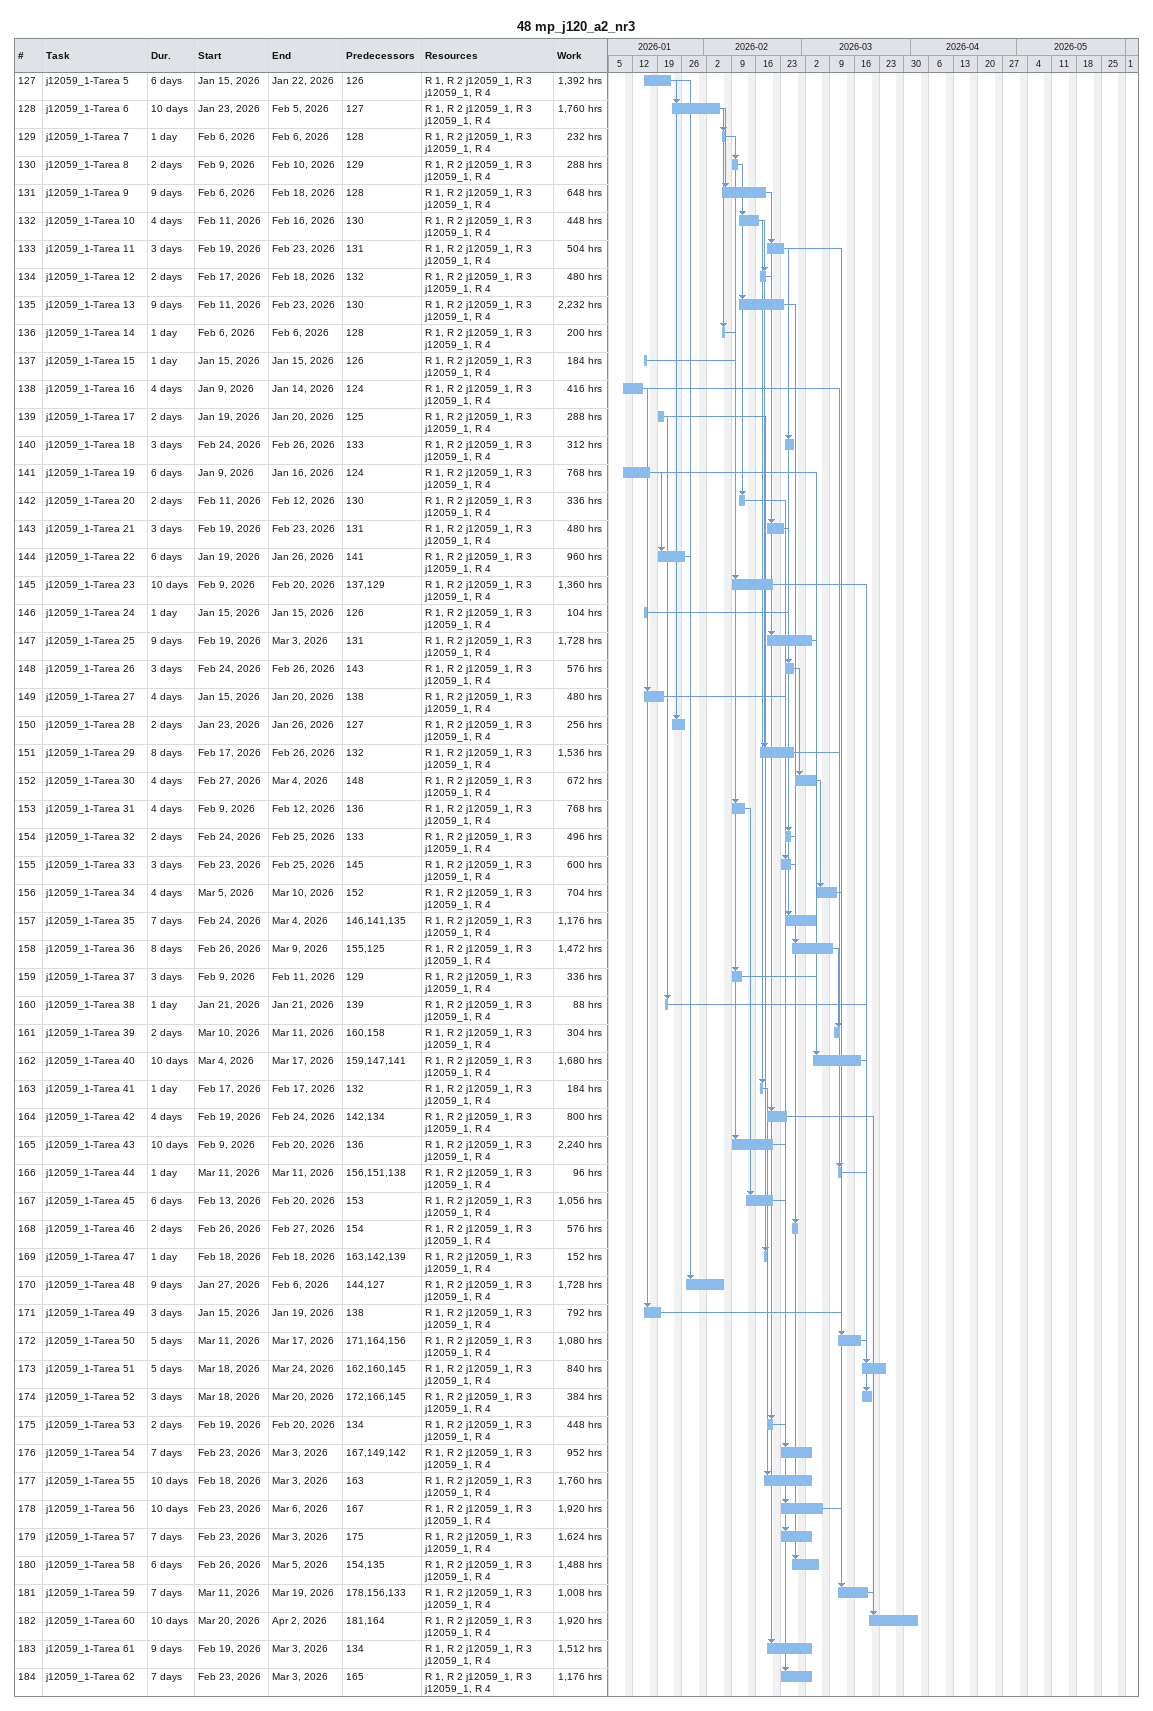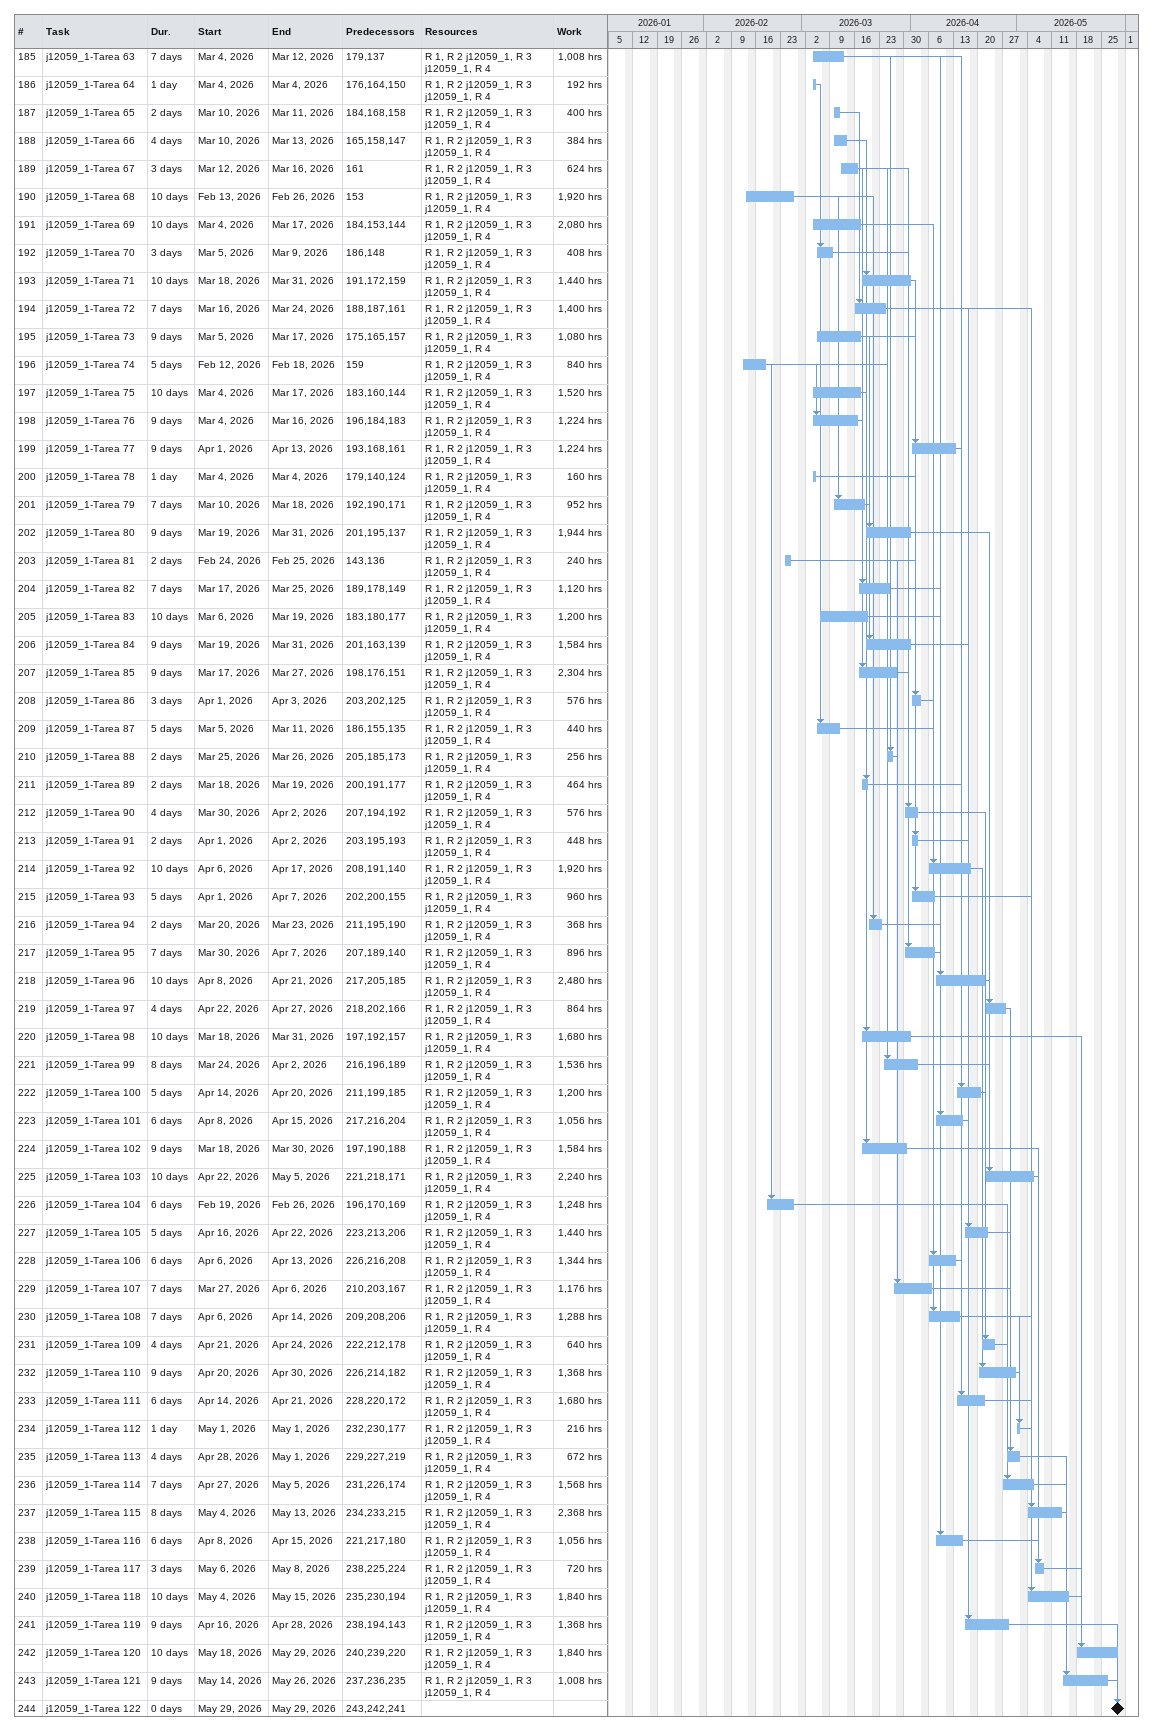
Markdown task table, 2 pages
48 mp_j120_a2_nr3

| ID | Task | Duration | Start | Finish | Predecessors | Resources | Work (h) |
|---|---|---|---|---|---|---|---|
| 127 | j12059_1-Tarea 5 | 6d | 2026-01-15 | 2026-01-22 | 126 | R 1, R 2 j12059_1, R 3 j12059_1, R 4 | 1392 |
| 128 | j12059_1-Tarea 6 | 10d | 2026-01-23 | 2026-02-05 | 127 | R 1, R 2 j12059_1, R 3 j12059_1, R 4 | 1760 |
| 129 | j12059_1-Tarea 7 | 1d | 2026-02-06 | 2026-02-06 | 128 | R 1, R 2 j12059_1, R 3 j12059_1, R 4 | 232 |
| 130 | j12059_1-Tarea 8 | 2d | 2026-02-09 | 2026-02-10 | 129 | R 1, R 2 j12059_1, R 3 j12059_1, R 4 | 288 |
| 131 | j12059_1-Tarea 9 | 9d | 2026-02-06 | 2026-02-18 | 128 | R 1, R 2 j12059_1, R 3 j12059_1, R 4 | 648 |
| 132 | j12059_1-Tarea 10 | 4d | 2026-02-11 | 2026-02-16 | 130 | R 1, R 2 j12059_1, R 3 j12059_1, R 4 | 448 |
| 133 | j12059_1-Tarea 11 | 3d | 2026-02-19 | 2026-02-23 | 131 | R 1, R 2 j12059_1, R 3 j12059_1, R 4 | 504 |
| 134 | j12059_1-Tarea 12 | 2d | 2026-02-17 | 2026-02-18 | 132 | R 1, R 2 j12059_1, R 3 j12059_1, R 4 | 480 |
| 135 | j12059_1-Tarea 13 | 9d | 2026-02-11 | 2026-02-23 | 130 | R 1, R 2 j12059_1, R 3 j12059_1, R 4 | 2232 |
| 136 | j12059_1-Tarea 14 | 1d | 2026-02-06 | 2026-02-06 | 128 | R 1, R 2 j12059_1, R 3 j12059_1, R 4 | 200 |
| 137 | j12059_1-Tarea 15 | 1d | 2026-01-15 | 2026-01-15 | 126 | R 1, R 2 j12059_1, R 3 j12059_1, R 4 | 184 |
| 138 | j12059_1-Tarea 16 | 4d | 2026-01-09 | 2026-01-14 | 124 | R 1, R 2 j12059_1, R 3 j12059_1, R 4 | 416 |
| 139 | j12059_1-Tarea 17 | 2d | 2026-01-19 | 2026-01-20 | 125 | R 1, R 2 j12059_1, R 3 j12059_1, R 4 | 288 |
| 140 | j12059_1-Tarea 18 | 3d | 2026-02-24 | 2026-02-26 | 133 | R 1, R 2 j12059_1, R 3 j12059_1, R 4 | 312 |
| 141 | j12059_1-Tarea 19 | 6d | 2026-01-09 | 2026-01-16 | 124 | R 1, R 2 j12059_1, R 3 j12059_1, R 4 | 768 |
| 142 | j12059_1-Tarea 20 | 2d | 2026-02-11 | 2026-02-12 | 130 | R 1, R 2 j12059_1, R 3 j12059_1, R 4 | 336 |
| 143 | j12059_1-Tarea 21 | 3d | 2026-02-19 | 2026-02-23 | 131 | R 1, R 2 j12059_1, R 3 j12059_1, R 4 | 480 |
| 144 | j12059_1-Tarea 22 | 6d | 2026-01-19 | 2026-01-26 | 141 | R 1, R 2 j12059_1, R 3 j12059_1, R 4 | 960 |
| 145 | j12059_1-Tarea 23 | 10d | 2026-02-09 | 2026-02-20 | 137, 129 | R 1, R 2 j12059_1, R 3 j12059_1, R 4 | 1360 |
| 146 | j12059_1-Tarea 24 | 1d | 2026-01-15 | 2026-01-15 | 126 | R 1, R 2 j12059_1, R 3 j12059_1, R 4 | 104 |
| 147 | j12059_1-Tarea 25 | 9d | 2026-02-19 | 2026-03-03 | 131 | R 1, R 2 j12059_1, R 3 j12059_1, R 4 | 1728 |
| 148 | j12059_1-Tarea 26 | 3d | 2026-02-24 | 2026-02-26 | 143 | R 1, R 2 j12059_1, R 3 j12059_1, R 4 | 576 |
| 149 | j12059_1-Tarea 27 | 4d | 2026-01-15 | 2026-01-20 | 138 | R 1, R 2 j12059_1, R 3 j12059_1, R 4 | 480 |
| 150 | j12059_1-Tarea 28 | 2d | 2026-01-23 | 2026-01-26 | 127 | R 1, R 2 j12059_1, R 3 j12059_1, R 4 | 256 |
| 151 | j12059_1-Tarea 29 | 8d | 2026-02-17 | 2026-02-26 | 132 | R 1, R 2 j12059_1, R 3 j12059_1, R 4 | 1536 |
| 152 | j12059_1-Tarea 30 | 4d | 2026-02-27 | 2026-03-04 | 148 | R 1, R 2 j12059_1, R 3 j12059_1, R 4 | 672 |
| 153 | j12059_1-Tarea 31 | 4d | 2026-02-09 | 2026-02-12 | 136 | R 1, R 2 j12059_1, R 3 j12059_1, R 4 | 768 |
| 154 | j12059_1-Tarea 32 | 2d | 2026-02-24 | 2026-02-25 | 133 | R 1, R 2 j12059_1, R 3 j12059_1, R 4 | 496 |
| 155 | j12059_1-Tarea 33 | 3d | 2026-02-23 | 2026-02-25 | 145 | R 1, R 2 j12059_1, R 3 j12059_1, R 4 | 600 |
| 156 | j12059_1-Tarea 34 | 4d | 2026-03-05 | 2026-03-10 | 152 | R 1, R 2 j12059_1, R 3 j12059_1, R 4 | 704 |
| 157 | j12059_1-Tarea 35 | 7d | 2026-02-24 | 2026-03-04 | 146, 141, 135 | R 1, R 2 j12059_1, R 3 j12059_1, R 4 | 1176 |
| 158 | j12059_1-Tarea 36 | 8d | 2026-02-26 | 2026-03-09 | 155, 125 | R 1, R 2 j12059_1, R 3 j12059_1, R 4 | 1472 |
| 159 | j12059_1-Tarea 37 | 3d | 2026-02-09 | 2026-02-11 | 129 | R 1, R 2 j12059_1, R 3 j12059_1, R 4 | 336 |
| 160 | j12059_1-Tarea 38 | 1d | 2026-01-21 | 2026-01-21 | 139 | R 1, R 2 j12059_1, R 3 j12059_1, R 4 | 88 |
| 161 | j12059_1-Tarea 39 | 2d | 2026-03-10 | 2026-03-11 | 160, 158 | R 1, R 2 j12059_1, R 3 j12059_1, R 4 | 304 |
| 162 | j12059_1-Tarea 40 | 10d | 2026-03-04 | 2026-03-17 | 159, 147, 141 | R 1, R 2 j12059_1, R 3 j12059_1, R 4 | 1680 |
| 163 | j12059_1-Tarea 41 | 1d | 2026-02-17 | 2026-02-17 | 132 | R 1, R 2 j12059_1, R 3 j12059_1, R 4 | 184 |
| 164 | j12059_1-Tarea 42 | 4d | 2026-02-19 | 2026-02-24 | 142, 134 | R 1, R 2 j12059_1, R 3 j12059_1, R 4 | 800 |
| 165 | j12059_1-Tarea 43 | 10d | 2026-02-09 | 2026-02-20 | 136 | R 1, R 2 j12059_1, R 3 j12059_1, R 4 | 2240 |
| 166 | j12059_1-Tarea 44 | 1d | 2026-03-11 | 2026-03-11 | 156, 151, 138 | R 1, R 2 j12059_1, R 3 j12059_1, R 4 | 96 |
| 167 | j12059_1-Tarea 45 | 6d | 2026-02-13 | 2026-02-20 | 153 | R 1, R 2 j12059_1, R 3 j12059_1, R 4 | 1056 |
| 168 | j12059_1-Tarea 46 | 2d | 2026-02-26 | 2026-02-27 | 154 | R 1, R 2 j12059_1, R 3 j12059_1, R 4 | 576 |
| 169 | j12059_1-Tarea 47 | 1d | 2026-02-18 | 2026-02-18 | 163, 142, 139 | R 1, R 2 j12059_1, R 3 j12059_1, R 4 | 152 |
| 170 | j12059_1-Tarea 48 | 9d | 2026-01-27 | 2026-02-06 | 144, 127 | R 1, R 2 j12059_1, R 3 j12059_1, R 4 | 1728 |
| 171 | j12059_1-Tarea 49 | 3d | 2026-01-15 | 2026-01-19 | 138 | R 1, R 2 j12059_1, R 3 j12059_1, R 4 | 792 |
| 172 | j12059_1-Tarea 50 | 5d | 2026-03-11 | 2026-03-17 | 171, 164, 156 | R 1, R 2 j12059_1, R 3 j12059_1, R 4 | 1080 |
| 173 | j12059_1-Tarea 51 | 5d | 2026-03-18 | 2026-03-24 | 162, 160, 145 | R 1, R 2 j12059_1, R 3 j12059_1, R 4 | 840 |
| 174 | j12059_1-Tarea 52 | 3d | 2026-03-18 | 2026-03-20 | 172, 166, 145 | R 1, R 2 j12059_1, R 3 j12059_1, R 4 | 384 |
| 175 | j12059_1-Tarea 53 | 2d | 2026-02-19 | 2026-02-20 | 134 | R 1, R 2 j12059_1, R 3 j12059_1, R 4 | 448 |
| 176 | j12059_1-Tarea 54 | 7d | 2026-02-23 | 2026-03-03 | 167, 149, 142 | R 1, R 2 j12059_1, R 3 j12059_1, R 4 | 952 |
| 177 | j12059_1-Tarea 55 | 10d | 2026-02-18 | 2026-03-03 | 163 | R 1, R 2 j12059_1, R 3 j12059_1, R 4 | 1760 |
| 178 | j12059_1-Tarea 56 | 10d | 2026-02-23 | 2026-03-06 | 167 | R 1, R 2 j12059_1, R 3 j12059_1, R 4 | 1920 |
| 179 | j12059_1-Tarea 57 | 7d | 2026-02-23 | 2026-03-03 | 175 | R 1, R 2 j12059_1, R 3 j12059_1, R 4 | 1624 |
| 180 | j12059_1-Tarea 58 | 6d | 2026-02-26 | 2026-03-05 | 154, 135 | R 1, R 2 j12059_1, R 3 j12059_1, R 4 | 1488 |
| 181 | j12059_1-Tarea 59 | 7d | 2026-03-11 | 2026-03-19 | 178, 156, 133 | R 1, R 2 j12059_1, R 3 j12059_1, R 4 | 1008 |
| 182 | j12059_1-Tarea 60 | 10d | 2026-03-20 | 2026-04-02 | 181, 164 | R 1, R 2 j12059_1, R 3 j12059_1, R 4 | 1920 |
| 183 | j12059_1-Tarea 61 | 9d | 2026-02-19 | 2026-03-03 | 134 | R 1, R 2 j12059_1, R 3 j12059_1, R 4 | 1512 |
| 184 | j12059_1-Tarea 62 | 7d | 2026-02-23 | 2026-03-03 | 165 | R 1, R 2 j12059_1, R 3 j12059_1, R 4 | 1176 |
| 185 | j12059_1-Tarea 63 | 7d | 2026-03-04 | 2026-03-12 | 179, 137 | R 1, R 2 j12059_1, R 3 j12059_1, R 4 | 1008 |
| 186 | j12059_1-Tarea 64 | 1d | 2026-03-04 | 2026-03-04 | 176, 164, 150 | R 1, R 2 j12059_1, R 3 j12059_1, R 4 | 192 |
| 187 | j12059_1-Tarea 65 | 2d | 2026-03-10 | 2026-03-11 | 184, 168, 158 | R 1, R 2 j12059_1, R 3 j12059_1, R 4 | 400 |
| 188 | j12059_1-Tarea 66 | 4d | 2026-03-10 | 2026-03-13 | 165, 158, 147 | R 1, R 2 j12059_1, R 3 j12059_1, R 4 | 384 |
| 189 | j12059_1-Tarea 67 | 3d | 2026-03-12 | 2026-03-16 | 161 | R 1, R 2 j12059_1, R 3 j12059_1, R 4 | 624 |
| 190 | j12059_1-Tarea 68 | 10d | 2026-02-13 | 2026-02-26 | 153 | R 1, R 2 j12059_1, R 3 j12059_1, R 4 | 1920 |
| 191 | j12059_1-Tarea 69 | 10d | 2026-03-04 | 2026-03-17 | 184, 153, 144 | R 1, R 2 j12059_1, R 3 j12059_1, R 4 | 2080 |
| 192 | j12059_1-Tarea 70 | 3d | 2026-03-05 | 2026-03-09 | 186, 148 | R 1, R 2 j12059_1, R 3 j12059_1, R 4 | 408 |
| 193 | j12059_1-Tarea 71 | 10d | 2026-03-18 | 2026-03-31 | 191, 172, 159 | R 1, R 2 j12059_1, R 3 j12059_1, R 4 | 1440 |
| 194 | j12059_1-Tarea 72 | 7d | 2026-03-16 | 2026-03-24 | 188, 187, 161 | R 1, R 2 j12059_1, R 3 j12059_1, R 4 | 1400 |
| 195 | j12059_1-Tarea 73 | 9d | 2026-03-05 | 2026-03-17 | 175, 165, 157 | R 1, R 2 j12059_1, R 3 j12059_1, R 4 | 1080 |
| 196 | j12059_1-Tarea 74 | 5d | 2026-02-12 | 2026-02-18 | 159 | R 1, R 2 j12059_1, R 3 j12059_1, R 4 | 840 |
| 197 | j12059_1-Tarea 75 | 10d | 2026-03-04 | 2026-03-17 | 183, 160, 144 | R 1, R 2 j12059_1, R 3 j12059_1, R 4 | 1520 |
| 198 | j12059_1-Tarea 76 | 9d | 2026-03-04 | 2026-03-16 | 196, 184, 183 | R 1, R 2 j12059_1, R 3 j12059_1, R 4 | 1224 |
| 199 | j12059_1-Tarea 77 | 9d | 2026-04-01 | 2026-04-13 | 193, 168, 161 | R 1, R 2 j12059_1, R 3 j12059_1, R 4 | 1224 |
| 200 | j12059_1-Tarea 78 | 1d | 2026-03-04 | 2026-03-04 | 179, 140, 124 | R 1, R 2 j12059_1, R 3 j12059_1, R 4 | 160 |
| 201 | j12059_1-Tarea 79 | 7d | 2026-03-10 | 2026-03-18 | 192, 190, 171 | R 1, R 2 j12059_1, R 3 j12059_1, R 4 | 952 |
| 202 | j12059_1-Tarea 80 | 9d | 2026-03-19 | 2026-03-31 | 201, 195, 137 | R 1, R 2 j12059_1, R 3 j12059_1, R 4 | 1944 |
| 203 | j12059_1-Tarea 81 | 2d | 2026-02-24 | 2026-02-25 | 143, 136 | R 1, R 2 j12059_1, R 3 j12059_1, R 4 | 240 |
| 204 | j12059_1-Tarea 82 | 7d | 2026-03-17 | 2026-03-25 | 189, 178, 149 | R 1, R 2 j12059_1, R 3 j12059_1, R 4 | 1120 |
| 205 | j12059_1-Tarea 83 | 10d | 2026-03-06 | 2026-03-19 | 183, 180, 177 | R 1, R 2 j12059_1, R 3 j12059_1, R 4 | 1200 |
| 206 | j12059_1-Tarea 84 | 9d | 2026-03-19 | 2026-03-31 | 201, 163, 139 | R 1, R 2 j12059_1, R 3 j12059_1, R 4 | 1584 |
| 207 | j12059_1-Tarea 85 | 9d | 2026-03-17 | 2026-03-27 | 198, 176, 151 | R 1, R 2 j12059_1, R 3 j12059_1, R 4 | 2304 |
| 208 | j12059_1-Tarea 86 | 3d | 2026-04-01 | 2026-04-03 | 203, 202, 125 | R 1, R 2 j12059_1, R 3 j12059_1, R 4 | 576 |
| 209 | j12059_1-Tarea 87 | 5d | 2026-03-05 | 2026-03-11 | 186, 155, 135 | R 1, R 2 j12059_1, R 3 j12059_1, R 4 | 440 |
| 210 | j12059_1-Tarea 88 | 2d | 2026-03-25 | 2026-03-26 | 205, 185, 173 | R 1, R 2 j12059_1, R 3 j12059_1, R 4 | 256 |
| 211 | j12059_1-Tarea 89 | 2d | 2026-03-18 | 2026-03-19 | 200, 191, 177 | R 1, R 2 j12059_1, R 3 j12059_1, R 4 | 464 |
| 212 | j12059_1-Tarea 90 | 4d | 2026-03-30 | 2026-04-02 | 207, 194, 192 | R 1, R 2 j12059_1, R 3 j12059_1, R 4 | 576 |
| 213 | j12059_1-Tarea 91 | 2d | 2026-04-01 | 2026-04-02 | 203, 195, 193 | R 1, R 2 j12059_1, R 3 j12059_1, R 4 | 448 |
| 214 | j12059_1-Tarea 92 | 10d | 2026-04-06 | 2026-04-17 | 208, 191, 140 | R 1, R 2 j12059_1, R 3 j12059_1, R 4 | 1920 |
| 215 | j12059_1-Tarea 93 | 5d | 2026-04-01 | 2026-04-07 | 202, 200, 155 | R 1, R 2 j12059_1, R 3 j12059_1, R 4 | 960 |
| 216 | j12059_1-Tarea 94 | 2d | 2026-03-20 | 2026-03-23 | 211, 195, 190 | R 1, R 2 j12059_1, R 3 j12059_1, R 4 | 368 |
| 217 | j12059_1-Tarea 95 | 7d | 2026-03-30 | 2026-04-07 | 207, 189, 140 | R 1, R 2 j12059_1, R 3 j12059_1, R 4 | 896 |
| 218 | j12059_1-Tarea 96 | 10d | 2026-04-08 | 2026-04-21 | 217, 205, 185 | R 1, R 2 j12059_1, R 3 j12059_1, R 4 | 2480 |
| 219 | j12059_1-Tarea 97 | 4d | 2026-04-22 | 2026-04-27 | 218, 202, 166 | R 1, R 2 j12059_1, R 3 j12059_1, R 4 | 864 |
| 220 | j12059_1-Tarea 98 | 10d | 2026-03-18 | 2026-03-31 | 197, 192, 157 | R 1, R 2 j12059_1, R 3 j12059_1, R 4 | 1680 |
| 221 | j12059_1-Tarea 99 | 8d | 2026-03-24 | 2026-04-02 | 216, 196, 189 | R 1, R 2 j12059_1, R 3 j12059_1, R 4 | 1536 |
| 222 | j12059_1-Tarea 100 | 5d | 2026-04-14 | 2026-04-20 | 211, 199, 185 | R 1, R 2 j12059_1, R 3 j12059_1, R 4 | 1200 |
| 223 | j12059_1-Tarea 101 | 6d | 2026-04-08 | 2026-04-15 | 217, 216, 204 | R 1, R 2 j12059_1, R 3 j12059_1, R 4 | 1056 |
| 224 | j12059_1-Tarea 102 | 9d | 2026-03-18 | 2026-03-30 | 197, 190, 188 | R 1, R 2 j12059_1, R 3 j12059_1, R 4 | 1584 |
| 225 | j12059_1-Tarea 103 | 10d | 2026-04-22 | 2026-05-05 | 221, 218, 171 | R 1, R 2 j12059_1, R 3 j12059_1, R 4 | 2240 |
| 226 | j12059_1-Tarea 104 | 6d | 2026-02-19 | 2026-02-26 | 196, 170, 169 | R 1, R 2 j12059_1, R 3 j12059_1, R 4 | 1248 |
| 227 | j12059_1-Tarea 105 | 5d | 2026-04-16 | 2026-04-22 | 223, 213, 206 | R 1, R 2 j12059_1, R 3 j12059_1, R 4 | 1440 |
| 228 | j12059_1-Tarea 106 | 6d | 2026-04-06 | 2026-04-13 | 226, 216, 208 | R 1, R 2 j12059_1, R 3 j12059_1, R 4 | 1344 |
| 229 | j12059_1-Tarea 107 | 7d | 2026-03-27 | 2026-04-06 | 210, 203, 167 | R 1, R 2 j12059_1, R 3 j12059_1, R 4 | 1176 |
| 230 | j12059_1-Tarea 108 | 7d | 2026-04-06 | 2026-04-14 | 209, 208, 206 | R 1, R 2 j12059_1, R 3 j12059_1, R 4 | 1288 |
| 231 | j12059_1-Tarea 109 | 4d | 2026-04-21 | 2026-04-24 | 222, 212, 178 | R 1, R 2 j12059_1, R 3 j12059_1, R 4 | 640 |
| 232 | j12059_1-Tarea 110 | 9d | 2026-04-20 | 2026-04-30 | 226, 214, 182 | R 1, R 2 j12059_1, R 3 j12059_1, R 4 | 1368 |
| 233 | j12059_1-Tarea 111 | 6d | 2026-04-14 | 2026-04-21 | 228, 220, 172 | R 1, R 2 j12059_1, R 3 j12059_1, R 4 | 1680 |
| 234 | j12059_1-Tarea 112 | 1d | 2026-05-01 | 2026-05-01 | 232, 230, 177 | R 1, R 2 j12059_1, R 3 j12059_1, R 4 | 216 |
| 235 | j12059_1-Tarea 113 | 4d | 2026-04-28 | 2026-05-01 | 229, 227, 219 | R 1, R 2 j12059_1, R 3 j12059_1, R 4 | 672 |
| 236 | j12059_1-Tarea 114 | 7d | 2026-04-27 | 2026-05-05 | 231, 226, 174 | R 1, R 2 j12059_1, R 3 j12059_1, R 4 | 1568 |
| 237 | j12059_1-Tarea 115 | 8d | 2026-05-04 | 2026-05-13 | 234, 233, 215 | R 1, R 2 j12059_1, R 3 j12059_1, R 4 | 2368 |
| 238 | j12059_1-Tarea 116 | 6d | 2026-04-08 | 2026-04-15 | 221, 217, 180 | R 1, R 2 j12059_1, R 3 j12059_1, R 4 | 1056 |
| 239 | j12059_1-Tarea 117 | 3d | 2026-05-06 | 2026-05-08 | 238, 225, 224 | R 1, R 2 j12059_1, R 3 j12059_1, R 4 | 720 |
| 240 | j12059_1-Tarea 118 | 10d | 2026-05-04 | 2026-05-15 | 235, 230, 194 | R 1, R 2 j12059_1, R 3 j12059_1, R 4 | 1840 |
| 241 | j12059_1-Tarea 119 | 9d | 2026-04-16 | 2026-04-28 | 238, 194, 143 | R 1, R 2 j12059_1, R 3 j12059_1, R 4 | 1368 |
| 242 | j12059_1-Tarea 120 | 10d | 2026-05-18 | 2026-05-29 | 240, 239, 220 | R 1, R 2 j12059_1, R 3 j12059_1, R 4 | 1840 |
| 243 | j12059_1-Tarea 121 | 9d | 2026-05-14 | 2026-05-26 | 237, 236, 235 | R 1, R 2 j12059_1, R 3 j12059_1, R 4 | 1008 |
| 244 | j12059_1-Tarea 122 | 0d | 2026-05-29 | 2026-05-29 | 243, 242, 241 |  |  |
